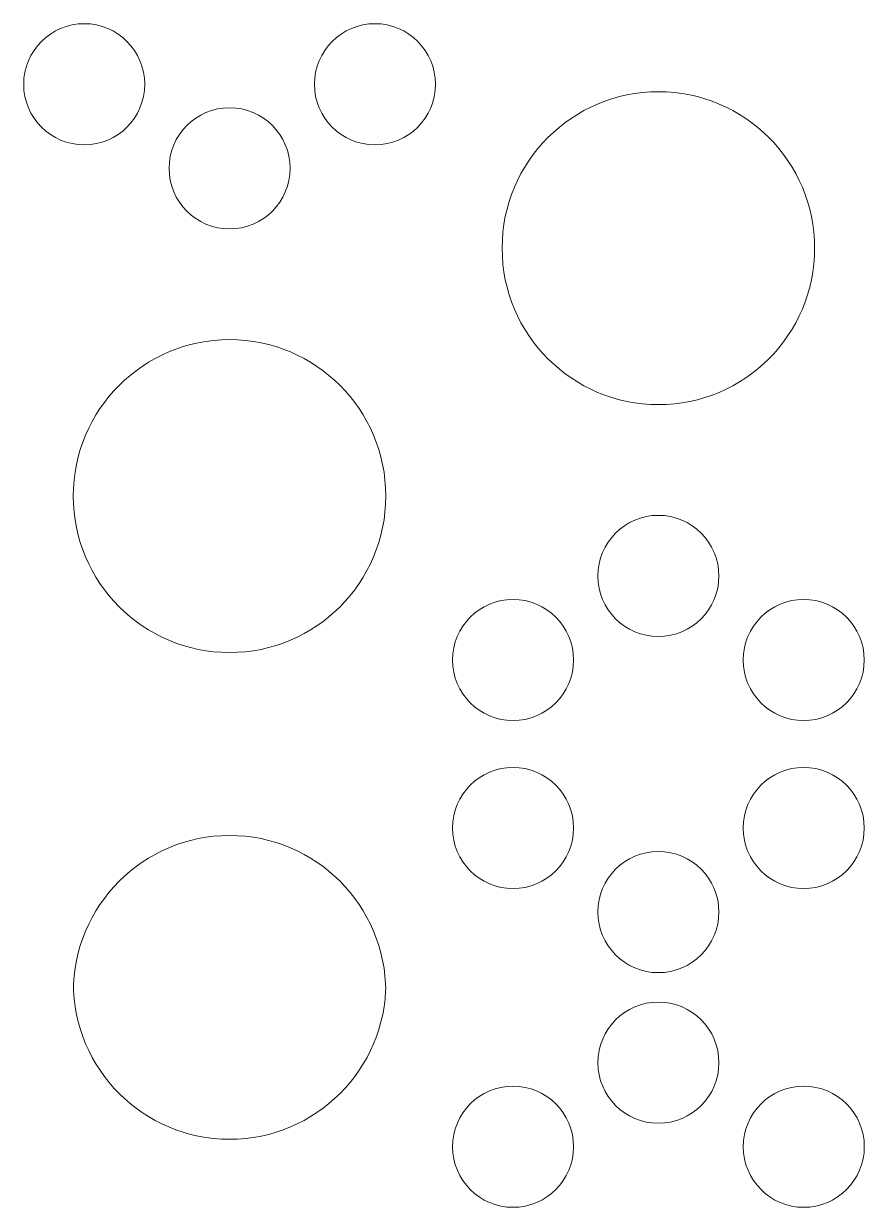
# Model space of a CAD drawing. Header units: millimetres. Extents: x -1200 to 1200, y -590 to 590.
# Drawn here: x -900.3 to -647.9, y -65.7 to 289.7 of the extents above; entities that cross this region are included whole.
import ezdxf

# ---------------------------------------------------------------- set-up
doc = ezdxf.new("R2010")
doc.units = ezdxf.units.MM
doc.header["$MEASUREMENT"] = 0
doc.layers.add('Layer 1', color=7, linetype='Continuous')

msp = doc.modelspace()

# ---------------------------------------------------------------- linework, layer by layer
at = {"layer": 'Layer 1', "color": 250, "lineweight": 20}
for points, knots in [([(-900.2654, 271.4798), (-900.2654, 281.5312), (-892.1285, 289.6771), (-882.0937, 289.6771), (-872.0616, 289.6771), (-863.9248, 281.5312), (-863.9248, 271.4798), (-863.9248, 261.4335), (-872.0616, 253.2876), (-882.0937, 253.2876), (-892.1285, 253.2876), (-900.2654, 261.4335), (-900.2654, 271.4798)], [0, 0, 0, 0, 0.25, 0.25, 0.25, 0.5, 0.5, 0.5, 0.75, 0.75, 0.75, 1, 1, 1, 1]), ([(-812.9894, 271.4798), (-812.9894, 281.5312), (-804.8501, 289.6771), (-794.8179, 289.6771), (-784.7856, 289.6771), (-776.6465, 281.5312), (-776.6465, 271.4798), (-776.6465, 261.4335), (-784.7856, 253.2876), (-794.8179, 253.2876), (-804.8501, 253.2876), (-812.9894, 261.4335), (-812.9894, 271.4798)], [0, 0, 0, 0, 0.25, 0.25, 0.25, 0.5, 0.5, 0.5, 0.75, 0.75, 0.75, 1, 1, 1, 1]), ([(-756.6131, 222.2714), (-756.6131, 222.2714), (-756.5529, 224.6937), (-756.5529, 224.6937), (-756.5529, 224.6937), (-756.372, 227.0822), (-756.372, 227.0822), (-756.372, 227.0822), (-756.073, 229.4344), (-756.073, 229.4344), (-756.073, 229.4344), (-755.6631, 231.7457), (-755.6631, 231.7457), (-755.6631, 231.7457), (-755.1373, 234.0158), (-755.1373, 234.0158), (-755.1373, 234.0158), (-754.5053, 236.2423), (-754.5053, 236.2423), (-754.5053, 236.2423), (-753.7675, 238.4232), (-753.7675, 238.4232), (-753.7675, 238.4232), (-752.9306, 240.5532), (-752.9306, 240.5532), (-752.9306, 240.5532), (-751.9901, 242.6325), (-751.9901, 242.6325), (-751.9901, 242.6325), (-750.9555, 244.6562), (-750.9555, 244.6562), (-750.9555, 244.6562), (-749.8268, 246.6246), (-749.8268, 246.6246), (-749.8268, 246.6246), (-748.6042, 248.5299), (-748.6042, 248.5299), (-748.6042, 248.5299), (-747.297, 250.3728), (-747.297, 250.3728), (-747.297, 250.3728), (-745.9008, 252.1477), (-745.9008, 252.1477), (-745.9008, 252.1477), (-744.4273, 253.8552), (-744.4273, 253.8552), (-744.4273, 253.8552), (-742.8743, 255.4875), (-742.8743, 255.4875), (-742.8743, 255.4875), (-741.2441, 257.0453), (-741.2441, 257.0453), (-741.2441, 257.0453), (-739.539, 258.5234), (-739.539, 258.5234), (-739.539, 258.5234), (-737.7665, 259.9167), (-737.7665, 259.9167), (-737.7665, 259.9167), (-735.9239, 261.2281), (-735.9239, 261.2281), (-735.9239, 261.2281), (-734.0212, 262.4501), (-734.0212, 262.4501), (-734.0212, 262.4501), (-732.0582, 263.5804), (-732.0582, 263.5804), (-732.0582, 263.5804), (-730.0371, 264.6164), (-730.0371, 264.6164), (-730.0371, 264.6164), (-727.9585, 265.5583), (-727.9585, 265.5583), (-727.9585, 265.5583), (-725.8337, 266.3987), (-725.8337, 266.3987), (-725.8337, 266.3987), (-723.6561, 267.1377), (-723.6561, 267.1377), (-723.6561, 267.1377), (-721.4303, 267.7681), (-721.4303, 267.7681), (-721.4303, 267.7681), (-719.1632, 268.2945), (-719.1632, 268.2945), (-719.1632, 268.2945), (-716.8553, 268.7075), (-716.8553, 268.7075), (-716.8553, 268.7075), (-714.5089, 269.007), (-714.5089, 269.007), (-714.5089, 269.007), (-712.1238, 269.1856), (-712.1238, 269.1856), (-712.1238, 269.1856), (-709.7051, 269.246), (-709.7051, 269.246), (-709.7051, 269.246), (-707.2861, 269.1856), (-707.2861, 269.1856), (-707.2861, 269.1856), (-704.901, 269.007), (-704.901, 269.007), (-704.901, 269.007), (-702.5546, 268.7075), (-702.5546, 268.7075), (-702.5546, 268.7075), (-700.2467, 268.2945), (-700.2467, 268.2945), (-700.2467, 268.2945), (-697.9774, 267.7681), (-697.9774, 267.7681), (-697.9774, 267.7681), (-695.7562, 267.1377), (-695.7562, 267.1377), (-695.7562, 267.1377), (-693.5787, 266.3987), (-693.5787, 266.3987), (-693.5787, 266.3987), (-691.449, 265.5583), (-691.449, 265.5583), (-691.449, 265.5583), (-689.3752, 264.6164), (-689.3752, 264.6164), (-689.3752, 264.6164), (-687.3542, 263.5804), (-687.3542, 263.5804), (-687.3542, 263.5804), (-685.3863, 262.4501), (-685.3863, 262.4501), (-685.3863, 262.4501), (-683.4836, 261.2281), (-683.4836, 261.2281), (-683.4836, 261.2281), (-681.6461, 259.9167), (-681.6461, 259.9167), (-681.6461, 259.9167), (-679.8709, 258.5234), (-679.8709, 258.5234), (-679.8709, 258.5234), (-678.1684, 257.0453), (-678.1684, 257.0453), (-678.1684, 257.0453), (-676.5381, 255.4875), (-676.5381, 255.4875), (-676.5381, 255.4875), (-674.9827, 253.8527), (-674.9827, 253.8527), (-674.9827, 253.8527), (-673.5068, 252.1477), (-673.5068, 252.1477), (-673.5068, 252.1477), (-672.1104, 250.3728), (-672.1104, 250.3728), (-672.1104, 250.3728), (-670.8034, 248.5299), (-670.8034, 248.5299), (-670.8034, 248.5299), (-669.5807, 246.6246), (-669.5807, 246.6246), (-669.5807, 246.6246), (-668.4544, 244.6562), (-668.4544, 244.6562), (-668.4544, 244.6562), (-667.4174, 242.6325), (-667.4174, 242.6325), (-667.4174, 242.6325), (-666.4794, 240.5532), (-666.4794, 240.5532), (-666.4794, 240.5532), (-665.6401, 238.4232), (-665.6401, 238.4232), (-665.6401, 238.4232), (-664.9046, 236.2423), (-664.9046, 236.2423), (-664.9046, 236.2423), (-664.2704, 234.018), (-664.2704, 234.018), (-664.2704, 234.018), (-663.7494, 231.7457), (-663.7494, 231.7457), (-663.7494, 231.7457), (-663.3373, 229.4344), (-663.3373, 229.4344), (-663.3373, 229.4344), (-663.0381, 227.0822), (-663.0381, 227.0822), (-663.0381, 227.0822), (-662.8547, 224.6937), (-662.8547, 224.6937), (-662.8547, 224.6937), (-662.7943, 222.2714), (-662.7943, 222.2714), (-662.7943, 222.2714), (-662.8547, 219.8491), (-662.8547, 219.8491), (-662.8547, 219.8491), (-663.0381, 217.4607), (-663.0381, 217.4607), (-663.0381, 217.4607), (-663.3373, 215.111), (-663.3373, 215.111), (-663.3373, 215.111), (-663.7494, 212.7974), (-663.7494, 212.7974), (-663.7494, 212.7974), (-664.2704, 210.5272), (-664.2704, 210.5272), (-664.2704, 210.5272), (-664.9046, 208.303), (-664.9046, 208.303), (-664.9046, 208.303), (-665.6401, 206.1222), (-665.6401, 206.1222), (-665.6401, 206.1222), (-666.4794, 203.9897), (-666.4794, 203.9897), (-666.4794, 203.9897), (-667.4174, 201.9127), (-667.4174, 201.9127), (-667.4174, 201.9127), (-668.4544, 199.889), (-668.4544, 199.889), (-668.4544, 199.889), (-669.5807, 197.9207), (-669.5807, 197.9207), (-669.5807, 197.9207), (-670.8034, 196.0152), (-670.8034, 196.0152), (-670.8034, 196.0152), (-672.1104, 194.1727), (-672.1104, 194.1727), (-672.1104, 194.1727), (-673.5068, 192.3953), (-673.5068, 192.3953), (-673.5068, 192.3953), (-674.9803, 190.6902), (-674.9803, 190.6902), (-674.9803, 190.6902), (-676.5381, 189.0576), (-676.5381, 189.0576), (-676.5381, 189.0576), (-678.1684, 187.4975), (-678.1684, 187.4975), (-678.1684, 187.4975), (-679.8709, 186.0219), (-679.8709, 186.0219), (-679.8709, 186.0219), (-681.6461, 184.6261), (-681.6461, 184.6261), (-681.6461, 184.6261), (-683.4836, 183.3147), (-683.4836, 183.3147), (-683.4836, 183.3147), (-685.3863, 182.0927), (-685.3863, 182.0927), (-685.3863, 182.0927), (-687.3542, 180.9625), (-687.3542, 180.9625), (-687.3542, 180.9625), (-689.3752, 179.9263), (-689.3752, 179.9263), (-689.3752, 179.9263), (-691.449, 178.9845), (-691.449, 178.9845), (-691.449, 178.9845), (-693.5787, 178.1442), (-693.5787, 178.1442), (-693.5787, 178.1442), (-695.7562, 177.4075), (-695.7562, 177.4075), (-695.7562, 177.4075), (-697.9774, 176.7748), (-697.9774, 176.7748), (-697.9774, 176.7748), (-700.2467, 176.2508), (-700.2467, 176.2508), (-700.2467, 176.2508), (-702.5546, 175.8401), (-702.5546, 175.8401), (-702.5546, 175.8401), (-704.901, 175.5408), (-704.901, 175.5408), (-704.901, 175.5408), (-707.2861, 175.3573), (-707.2861, 175.3573), (-707.2861, 175.3573), (-709.7051, 175.2969), (-709.7051, 175.2969), (-709.7051, 175.2969), (-712.1238, 175.3573), (-712.1238, 175.3573), (-712.1238, 175.3573), (-714.5089, 175.5408), (-714.5089, 175.5408), (-714.5089, 175.5408), (-716.8553, 175.8401), (-716.8553, 175.8401), (-716.8553, 175.8401), (-719.1657, 176.2508), (-719.1657, 176.2508), (-719.1657, 176.2508), (-721.4303, 176.7748), (-721.4303, 176.7748), (-721.4303, 176.7748), (-723.6561, 177.4075), (-723.6561, 177.4075), (-723.6561, 177.4075), (-725.8316, 178.1442), (-725.8316, 178.1442), (-725.8316, 178.1442), (-727.9585, 178.9845), (-727.9585, 178.9845), (-727.9585, 178.9845), (-730.0371, 179.9263), (-730.0371, 179.9263), (-730.0371, 179.9263), (-732.0582, 180.9625), (-732.0582, 180.9625), (-732.0582, 180.9625), (-734.0212, 182.0927), (-734.0212, 182.0927), (-734.0212, 182.0927), (-735.9239, 183.3147), (-735.9239, 183.3147), (-735.9239, 183.3147), (-737.7665, 184.6261), (-737.7665, 184.6261), (-737.7665, 184.6261), (-739.539, 186.0219), (-739.539, 186.0219), (-739.539, 186.0219), (-741.2415, 187.4975), (-741.2415, 187.4975), (-741.2415, 187.4975), (-742.8743, 189.0576), (-742.8743, 189.0576), (-742.8743, 189.0576), (-744.4273, 190.6902), (-744.4273, 190.6902), (-744.4273, 190.6902), (-745.9008, 192.3953), (-745.9008, 192.3953), (-745.9008, 192.3953), (-747.297, 194.1727), (-747.297, 194.1727), (-747.297, 194.1727), (-748.6042, 196.0152), (-748.6042, 196.0152), (-748.6042, 196.0152), (-749.8268, 197.9207), (-749.8268, 197.9207), (-749.8268, 197.9207), (-750.9555, 199.889), (-750.9555, 199.889), (-750.9555, 199.889), (-751.9901, 201.9127), (-751.9901, 201.9127), (-751.9901, 201.9127), (-752.9306, 203.9897), (-752.9306, 203.9897), (-752.9306, 203.9897), (-753.7675, 206.1222), (-753.7675, 206.1222), (-753.7675, 206.1222), (-754.5053, 208.303), (-754.5053, 208.303), (-754.5053, 208.303), (-755.1373, 210.5272), (-755.1373, 210.5272), (-755.1373, 210.5272), (-755.6631, 212.7998), (-755.6631, 212.7998), (-755.6631, 212.7998), (-756.073, 215.111), (-756.073, 215.111), (-756.073, 215.111), (-756.372, 217.4607), (-756.372, 217.4607), (-756.372, 217.4607), (-756.5529, 219.8491), (-756.5529, 219.8491), (-756.5529, 219.8491), (-756.6131, 222.2714), (-756.6131, 222.2714)], [0, 0, 0, 0, 0.0078125, 0.0078125, 0.0078125, 0.015625, 0.015625, 0.015625, 0.0234375, 0.0234375, 0.0234375, 0.03125, 0.03125, 0.03125, 0.0390625, 0.0390625, 0.0390625, 0.046875, 0.046875, 0.046875, 0.0546875, 0.0546875, 0.0546875, 0.0625, 0.0625, 0.0625, 0.0703125, 0.0703125, 0.0703125, 0.078125, 0.078125, 0.078125, 0.0859375, 0.0859375, 0.0859375, 0.09375, 0.09375, 0.09375, 0.1015625, 0.1015625, 0.1015625, 0.109375, 0.109375, 0.109375, 0.1171875, 0.1171875, 0.1171875, 0.125, 0.125, 0.125, 0.1328125, 0.1328125, 0.1328125, 0.140625, 0.140625, 0.140625, 0.1484375, 0.1484375, 0.1484375, 0.15625, 0.15625, 0.15625, 0.1640625, 0.1640625, 0.1640625, 0.171875, 0.171875, 0.171875, 0.1796875, 0.1796875, 0.1796875, 0.1875, 0.1875, 0.1875, 0.1953125, 0.1953125, 0.1953125, 0.203125, 0.203125, 0.203125, 0.2109375, 0.2109375, 0.2109375, 0.21875, 0.21875, 0.21875, 0.2265625, 0.2265625, 0.2265625, 0.234375, 0.234375, 0.234375, 0.2421875, 0.2421875, 0.2421875, 0.25, 0.25, 0.25, 0.2578125, 0.2578125, 0.2578125, 0.265625, 0.265625, 0.265625, 0.2734375, 0.2734375, 0.2734375, 0.28125, 0.28125, 0.28125, 0.2890625, 0.2890625, 0.2890625, 0.296875, 0.296875, 0.296875, 0.3046875, 0.3046875, 0.3046875, 0.3125, 0.3125, 0.3125, 0.3203125, 0.3203125, 0.3203125, 0.328125, 0.328125, 0.328125, 0.3359375, 0.3359375, 0.3359375, 0.34375, 0.34375, 0.34375, 0.3515625, 0.3515625, 0.3515625, 0.359375, 0.359375, 0.359375, 0.3671875, 0.3671875, 0.3671875, 0.375, 0.375, 0.375, 0.3828125, 0.3828125, 0.3828125, 0.390625, 0.390625, 0.390625, 0.3984375, 0.3984375, 0.3984375, 0.40625, 0.40625, 0.40625, 0.4140625, 0.4140625, 0.4140625, 0.421875, 0.421875, 0.421875, 0.4296875, 0.4296875, 0.4296875, 0.4375, 0.4375, 0.4375, 0.4453125, 0.4453125, 0.4453125, 0.453125, 0.453125, 0.453125, 0.4609375, 0.4609375, 0.4609375, 0.46875, 0.46875, 0.46875, 0.4765625, 0.4765625, 0.4765625, 0.484375, 0.484375, 0.484375, 0.4921875, 0.4921875, 0.4921875, 0.5, 0.5, 0.5, 0.5078125, 0.5078125, 0.5078125, 0.515625, 0.515625, 0.515625, 0.5234375, 0.5234375, 0.5234375, 0.53125, 0.53125, 0.53125, 0.5390625, 0.5390625, 0.5390625, 0.546875, 0.546875, 0.546875, 0.5546875, 0.5546875, 0.5546875, 0.5625, 0.5625, 0.5625, 0.5703125, 0.5703125, 0.5703125, 0.578125, 0.578125, 0.578125, 0.5859375, 0.5859375, 0.5859375, 0.59375, 0.59375, 0.59375, 0.6015625, 0.6015625, 0.6015625, 0.609375, 0.609375, 0.609375, 0.6171875, 0.6171875, 0.6171875, 0.625, 0.625, 0.625, 0.6328125, 0.6328125, 0.6328125, 0.640625, 0.640625, 0.640625, 0.6484375, 0.6484375, 0.6484375, 0.65625, 0.65625, 0.65625, 0.6640625, 0.6640625, 0.6640625, 0.671875, 0.671875, 0.671875, 0.6796875, 0.6796875, 0.6796875, 0.6875, 0.6875, 0.6875, 0.6953125, 0.6953125, 0.6953125, 0.703125, 0.703125, 0.703125, 0.7109375, 0.7109375, 0.7109375, 0.71875, 0.71875, 0.71875, 0.7265625, 0.7265625, 0.7265625, 0.734375, 0.734375, 0.734375, 0.7421875, 0.7421875, 0.7421875, 0.75, 0.75, 0.75, 0.7578125, 0.7578125, 0.7578125, 0.765625, 0.765625, 0.765625, 0.7734375, 0.7734375, 0.7734375, 0.78125, 0.78125, 0.78125, 0.7890625, 0.7890625, 0.7890625, 0.796875, 0.796875, 0.796875, 0.8046875, 0.8046875, 0.8046875, 0.8125, 0.8125, 0.8125, 0.8203125, 0.8203125, 0.8203125, 0.828125, 0.828125, 0.828125, 0.8359375, 0.8359375, 0.8359375, 0.84375, 0.84375, 0.84375, 0.8515625, 0.8515625, 0.8515625, 0.859375, 0.859375, 0.859375, 0.8671875, 0.8671875, 0.8671875, 0.875, 0.875, 0.875, 0.8828125, 0.8828125, 0.8828125, 0.890625, 0.890625, 0.890625, 0.8984375, 0.8984375, 0.8984375, 0.90625, 0.90625, 0.90625, 0.9140625, 0.9140625, 0.9140625, 0.921875, 0.921875, 0.921875, 0.9296875, 0.9296875, 0.9296875, 0.9375, 0.9375, 0.9375, 0.9453125, 0.9453125, 0.9453125, 0.953125, 0.953125, 0.953125, 0.9609375, 0.9609375, 0.9609375, 0.96875, 0.96875, 0.96875, 0.9765625, 0.9765625, 0.9765625, 0.984375, 0.984375, 0.984375, 0.9921875, 0.9921875, 0.9921875, 1, 1, 1, 1]), ([(-856.6274, 246.2526), (-856.6274, 256.3014), (-848.4905, 264.4498), (-838.4558, 264.4498), (-828.4235, 264.4498), (-820.2844, 256.3014), (-820.2844, 246.2526), (-820.2844, 236.2037), (-828.4235, 228.0553), (-838.4558, 228.0553), (-848.4905, 228.0553), (-856.6274, 236.2037), (-856.6274, 246.2526)], [0, 0, 0, 0, 0.25, 0.25, 0.25, 0.5, 0.5, 0.5, 0.75, 0.75, 0.75, 1, 1, 1, 1]), ([(-885.3688, 147.8331), (-885.3688, 147.8331), (-885.3061, 150.2554), (-885.3061, 150.2554), (-885.3061, 150.2554), (-885.1253, 152.6438), (-885.1253, 152.6438), (-885.1253, 152.6438), (-884.8264, 154.9937), (-884.8264, 154.9937), (-884.8264, 154.9937), (-884.414, 157.3048), (-884.414, 157.3048), (-884.414, 157.3048), (-883.888, 159.5775), (-883.888, 159.5775), (-883.888, 159.5775), (-883.2561, 161.8017), (-883.2561, 161.8017), (-883.2561, 161.8017), (-882.523, 163.9825), (-882.523, 163.9825), (-882.523, 163.9825), (-881.6814, 166.1123), (-881.6814, 166.1123), (-881.6814, 166.1123), (-880.7433, 168.1919), (-880.7433, 168.1919), (-880.7433, 168.1919), (-879.7063, 170.2156), (-879.7063, 170.2156), (-879.7063, 170.2156), (-878.5779, 172.1839), (-878.5779, 172.1839), (-878.5779, 172.1839), (-877.3576, 174.0893), (-877.3576, 174.0893), (-877.3576, 174.0893), (-876.0478, 175.932), (-876.0478, 175.932), (-876.0478, 175.932), (-874.654, 177.7094), (-874.654, 177.7094), (-874.654, 177.7094), (-873.178, 179.4143), (-873.178, 179.4143), (-873.178, 179.4143), (-871.6252, 181.047), (-871.6252, 181.047), (-871.6252, 181.047), (-869.9923, 182.6048), (-869.9923, 182.6048), (-869.9923, 182.6048), (-868.2898, 184.0826), (-868.2898, 184.0826), (-868.2898, 184.0826), (-866.5149, 185.4761), (-866.5149, 185.4761), (-866.5149, 185.4761), (-864.6749, 186.7899), (-864.6749, 186.7899), (-864.6749, 186.7899), (-862.772, 188.0118), (-862.772, 188.0118), (-862.772, 188.0118), (-860.8091, 189.1422), (-860.8091, 189.1422), (-860.8091, 189.1422), (-858.7882, 190.1781), (-858.7882, 190.1781), (-858.7882, 190.1781), (-856.7116, 191.1199), (-856.7116, 191.1199), (-856.7116, 191.1199), (-854.5824, 191.9604), (-854.5824, 191.9604), (-854.5824, 191.9604), (-852.407, 192.6971), (-852.407, 192.6971), (-852.407, 192.6971), (-850.1811, 193.3298), (-850.1811, 193.3298), (-850.1811, 193.3298), (-847.9166, 193.8539), (-847.9166, 193.8539), (-847.9166, 193.8539), (-845.6086, 194.2644), (-845.6086, 194.2644), (-845.6086, 194.2644), (-843.2598, 194.564), (-843.2598, 194.564), (-843.2598, 194.564), (-840.8747, 194.7474), (-840.8747, 194.7474), (-840.8747, 194.7474), (-838.4558, 194.8078), (-838.4558, 194.8078), (-838.4558, 194.8078), (-836.0369, 194.7474), (-836.0369, 194.7474), (-836.0369, 194.7474), (-833.6519, 194.564), (-833.6519, 194.564), (-833.6519, 194.564), (-831.303, 194.2644), (-831.303, 194.2644), (-831.303, 194.2644), (-828.9975, 193.8539), (-828.9975, 193.8539), (-828.9975, 193.8539), (-826.7282, 193.3298), (-826.7282, 193.3298), (-826.7282, 193.3298), (-824.5047, 192.6971), (-824.5047, 192.6971), (-824.5047, 192.6971), (-822.3294, 191.9604), (-822.3294, 191.9604), (-822.3294, 191.9604), (-820.2, 191.1199), (-820.2, 191.1199), (-820.2, 191.1199), (-818.126, 190.1781), (-818.126, 190.1781), (-818.126, 190.1781), (-816.1025, 189.1422), (-816.1025, 189.1422), (-816.1025, 189.1422), (-814.1371, 188.0118), (-814.1371, 188.0118), (-814.1371, 188.0118), (-812.2345, 186.7899), (-812.2345, 186.7899), (-812.2345, 186.7899), (-810.3946, 185.4761), (-810.3946, 185.4761), (-810.3946, 185.4761), (-808.6219, 184.0826), (-808.6219, 184.0826), (-808.6219, 184.0826), (-806.9192, 182.6048), (-806.9192, 182.6048), (-806.9192, 182.6048), (-805.2889, 181.047), (-805.2889, 181.047), (-805.2889, 181.047), (-803.7312, 179.4143), (-803.7312, 179.4143), (-803.7312, 179.4143), (-802.2577, 177.7094), (-802.2577, 177.7094), (-802.2577, 177.7094), (-800.8638, 175.932), (-800.8638, 175.932), (-800.8638, 175.932), (-799.5542, 174.0893), (-799.5542, 174.0893), (-799.5542, 174.0893), (-798.3339, 172.1839), (-798.3339, 172.1839), (-798.3339, 172.1839), (-797.2053, 170.2156), (-797.2053, 170.2156), (-797.2053, 170.2156), (-796.1707, 168.1919), (-796.1707, 168.1919), (-796.1707, 168.1919), (-795.2302, 166.1123), (-795.2302, 166.1123), (-795.2302, 166.1123), (-794.391, 163.9825), (-794.391, 163.9825), (-794.391, 163.9825), (-793.6554, 161.8017), (-793.6554, 161.8017), (-793.6554, 161.8017), (-793.0236, 159.5775), (-793.0236, 159.5775), (-793.0236, 159.5775), (-792.5004, 157.3048), (-792.5004, 157.3048), (-792.5004, 157.3048), (-792.0855, 154.9937), (-792.0855, 154.9937), (-792.0855, 154.9937), (-791.7888, 152.6438), (-791.7888, 152.6438), (-791.7888, 152.6438), (-791.608, 150.2554), (-791.608, 150.2554), (-791.608, 150.2554), (-791.5452, 147.8331), (-791.5452, 147.8331), (-791.5452, 147.8331), (-791.608, 145.4109), (-791.608, 145.4109), (-791.608, 145.4109), (-791.7888, 143.0225), (-791.7888, 143.0225), (-791.7888, 143.0225), (-792.0855, 140.6702), (-792.0855, 140.6702), (-792.0855, 140.6702), (-792.5004, 138.3591), (-792.5004, 138.3591), (-792.5004, 138.3591), (-793.0236, 136.0889), (-793.0236, 136.0889), (-793.0236, 136.0889), (-793.6554, 133.8623), (-793.6554, 133.8623), (-793.6554, 133.8623), (-794.391, 131.6816), (-794.391, 131.6816), (-794.391, 131.6816), (-795.2302, 129.5513), (-795.2302, 129.5513), (-795.2302, 129.5513), (-796.1707, 127.4721), (-796.1707, 127.4721), (-796.1707, 127.4721), (-797.2053, 125.4483), (-797.2053, 125.4483), (-797.2053, 125.4483), (-798.3339, 123.4801), (-798.3339, 123.4801), (-798.3339, 123.4801), (-799.5542, 121.5722), (-799.5542, 121.5722), (-799.5542, 121.5722), (-800.8638, 119.7319), (-800.8638, 119.7319), (-800.8638, 119.7319), (-802.2577, 117.9544), (-802.2577, 117.9544), (-802.2577, 117.9544), (-803.7312, 116.2496), (-803.7312, 116.2496), (-803.7312, 116.2496), (-805.2889, 114.6169), (-805.2889, 114.6169), (-805.2889, 114.6169), (-806.9192, 113.0592), (-806.9192, 113.0592), (-806.9192, 113.0592), (-808.6219, 111.5814), (-808.6219, 111.5814), (-808.6219, 111.5814), (-810.3946, 110.1878), (-810.3946, 110.1878), (-810.3946, 110.1878), (-812.2345, 108.8764), (-812.2345, 108.8764), (-812.2345, 108.8764), (-814.1371, 107.6544), (-814.1371, 107.6544), (-814.1371, 107.6544), (-816.1025, 106.5242), (-816.1025, 106.5242), (-816.1025, 106.5242), (-818.1236, 105.4882), (-818.1236, 105.4882), (-818.1236, 105.4882), (-820.2, 104.5463), (-820.2, 104.5463), (-820.2, 104.5463), (-822.3294, 103.7035), (-822.3294, 103.7035), (-822.3294, 103.7035), (-824.5047, 102.9693), (-824.5047, 102.9693), (-824.5047, 102.9693), (-826.7282, 102.3365), (-826.7282, 102.3365), (-826.7282, 102.3365), (-828.9975, 101.8102), (-828.9975, 101.8102), (-828.9975, 101.8102), (-831.303, 101.3972), (-831.303, 101.3972), (-831.303, 101.3972), (-833.6519, 101.0976), (-833.6519, 101.0976), (-833.6519, 101.0976), (-836.0369, 100.9189), (-836.0369, 100.9189), (-836.0369, 100.9189), (-838.4558, 100.8585), (-838.4558, 100.8585), (-838.4558, 100.8585), (-840.8771, 100.9189), (-840.8771, 100.9189), (-840.8771, 100.9189), (-843.2598, 101.0976), (-843.2598, 101.0976), (-843.2598, 101.0976), (-845.6086, 101.3972), (-845.6086, 101.3972), (-845.6086, 101.3972), (-847.9166, 101.8102), (-847.9166, 101.8102), (-847.9166, 101.8102), (-850.1811, 102.3365), (-850.1811, 102.3365), (-850.1811, 102.3365), (-852.407, 102.9693), (-852.407, 102.9693), (-852.407, 102.9693), (-854.5824, 103.7058), (-854.5824, 103.7058), (-854.5824, 103.7058), (-856.7116, 104.5463), (-856.7116, 104.5463), (-856.7116, 104.5463), (-858.7882, 105.4882), (-858.7882, 105.4882), (-858.7882, 105.4882), (-860.8091, 106.5242), (-860.8091, 106.5242), (-860.8091, 106.5242), (-862.772, 107.6544), (-862.772, 107.6544), (-862.772, 107.6544), (-864.6749, 108.8764), (-864.6749, 108.8764), (-864.6749, 108.8764), (-866.5172, 110.1878), (-866.5172, 110.1878), (-866.5172, 110.1878), (-868.2898, 111.5814), (-868.2898, 111.5814), (-868.2898, 111.5814), (-869.9923, 113.0592), (-869.9923, 113.0592), (-869.9923, 113.0592), (-871.6252, 114.6169), (-871.6252, 114.6169), (-871.6252, 114.6169), (-873.1804, 116.2496), (-873.1804, 116.2496), (-873.1804, 116.2496), (-874.654, 117.9544), (-874.654, 117.9544), (-874.654, 117.9544), (-876.0478, 119.7319), (-876.0478, 119.7319), (-876.0478, 119.7319), (-877.3576, 121.5722), (-877.3576, 121.5722), (-877.3576, 121.5722), (-878.5779, 123.4801), (-878.5779, 123.4801), (-878.5779, 123.4801), (-879.7063, 125.4483), (-879.7063, 125.4483), (-879.7063, 125.4483), (-880.7433, 127.4721), (-880.7433, 127.4721), (-880.7433, 127.4721), (-881.6814, 129.5513), (-881.6814, 129.5513), (-881.6814, 129.5513), (-882.523, 131.6816), (-882.523, 131.6816), (-882.523, 131.6816), (-883.2561, 133.8623), (-883.2561, 133.8623), (-883.2561, 133.8623), (-883.888, 136.0889), (-883.888, 136.0889), (-883.888, 136.0889), (-884.414, 138.3614), (-884.414, 138.3614), (-884.414, 138.3614), (-884.8264, 140.6702), (-884.8264, 140.6702), (-884.8264, 140.6702), (-885.1253, 143.0225), (-885.1253, 143.0225), (-885.1253, 143.0225), (-885.3061, 145.4109), (-885.3061, 145.4109), (-885.3061, 145.4109), (-885.3688, 147.8331), (-885.3688, 147.8331)], [0, 0, 0, 0, 0.0078125, 0.0078125, 0.0078125, 0.015625, 0.015625, 0.015625, 0.0234375, 0.0234375, 0.0234375, 0.03125, 0.03125, 0.03125, 0.0390625, 0.0390625, 0.0390625, 0.046875, 0.046875, 0.046875, 0.0546875, 0.0546875, 0.0546875, 0.0625, 0.0625, 0.0625, 0.0703125, 0.0703125, 0.0703125, 0.078125, 0.078125, 0.078125, 0.0859375, 0.0859375, 0.0859375, 0.09375, 0.09375, 0.09375, 0.1015625, 0.1015625, 0.1015625, 0.109375, 0.109375, 0.109375, 0.1171875, 0.1171875, 0.1171875, 0.125, 0.125, 0.125, 0.1328125, 0.1328125, 0.1328125, 0.140625, 0.140625, 0.140625, 0.1484375, 0.1484375, 0.1484375, 0.15625, 0.15625, 0.15625, 0.1640625, 0.1640625, 0.1640625, 0.171875, 0.171875, 0.171875, 0.1796875, 0.1796875, 0.1796875, 0.1875, 0.1875, 0.1875, 0.1953125, 0.1953125, 0.1953125, 0.203125, 0.203125, 0.203125, 0.2109375, 0.2109375, 0.2109375, 0.21875, 0.21875, 0.21875, 0.2265625, 0.2265625, 0.2265625, 0.234375, 0.234375, 0.234375, 0.2421875, 0.2421875, 0.2421875, 0.25, 0.25, 0.25, 0.2578125, 0.2578125, 0.2578125, 0.265625, 0.265625, 0.265625, 0.2734375, 0.2734375, 0.2734375, 0.28125, 0.28125, 0.28125, 0.2890625, 0.2890625, 0.2890625, 0.296875, 0.296875, 0.296875, 0.3046875, 0.3046875, 0.3046875, 0.3125, 0.3125, 0.3125, 0.3203125, 0.3203125, 0.3203125, 0.328125, 0.328125, 0.328125, 0.3359375, 0.3359375, 0.3359375, 0.34375, 0.34375, 0.34375, 0.3515625, 0.3515625, 0.3515625, 0.359375, 0.359375, 0.359375, 0.3671875, 0.3671875, 0.3671875, 0.375, 0.375, 0.375, 0.3828125, 0.3828125, 0.3828125, 0.390625, 0.390625, 0.390625, 0.3984375, 0.3984375, 0.3984375, 0.40625, 0.40625, 0.40625, 0.4140625, 0.4140625, 0.4140625, 0.421875, 0.421875, 0.421875, 0.4296875, 0.4296875, 0.4296875, 0.4375, 0.4375, 0.4375, 0.4453125, 0.4453125, 0.4453125, 0.453125, 0.453125, 0.453125, 0.4609375, 0.4609375, 0.4609375, 0.46875, 0.46875, 0.46875, 0.4765625, 0.4765625, 0.4765625, 0.484375, 0.484375, 0.484375, 0.4921875, 0.4921875, 0.4921875, 0.5, 0.5, 0.5, 0.5078125, 0.5078125, 0.5078125, 0.515625, 0.515625, 0.515625, 0.5234375, 0.5234375, 0.5234375, 0.53125, 0.53125, 0.53125, 0.5390625, 0.5390625, 0.5390625, 0.546875, 0.546875, 0.546875, 0.5546875, 0.5546875, 0.5546875, 0.5625, 0.5625, 0.5625, 0.5703125, 0.5703125, 0.5703125, 0.578125, 0.578125, 0.578125, 0.5859375, 0.5859375, 0.5859375, 0.59375, 0.59375, 0.59375, 0.6015625, 0.6015625, 0.6015625, 0.609375, 0.609375, 0.609375, 0.6171875, 0.6171875, 0.6171875, 0.625, 0.625, 0.625, 0.6328125, 0.6328125, 0.6328125, 0.640625, 0.640625, 0.640625, 0.6484375, 0.6484375, 0.6484375, 0.65625, 0.65625, 0.65625, 0.6640625, 0.6640625, 0.6640625, 0.671875, 0.671875, 0.671875, 0.6796875, 0.6796875, 0.6796875, 0.6875, 0.6875, 0.6875, 0.6953125, 0.6953125, 0.6953125, 0.703125, 0.703125, 0.703125, 0.7109375, 0.7109375, 0.7109375, 0.71875, 0.71875, 0.71875, 0.7265625, 0.7265625, 0.7265625, 0.734375, 0.734375, 0.734375, 0.7421875, 0.7421875, 0.7421875, 0.75, 0.75, 0.75, 0.7578125, 0.7578125, 0.7578125, 0.765625, 0.765625, 0.765625, 0.7734375, 0.7734375, 0.7734375, 0.78125, 0.78125, 0.78125, 0.7890625, 0.7890625, 0.7890625, 0.796875, 0.796875, 0.796875, 0.8046875, 0.8046875, 0.8046875, 0.8125, 0.8125, 0.8125, 0.8203125, 0.8203125, 0.8203125, 0.828125, 0.828125, 0.828125, 0.8359375, 0.8359375, 0.8359375, 0.84375, 0.84375, 0.84375, 0.8515625, 0.8515625, 0.8515625, 0.859375, 0.859375, 0.859375, 0.8671875, 0.8671875, 0.8671875, 0.875, 0.875, 0.875, 0.8828125, 0.8828125, 0.8828125, 0.890625, 0.890625, 0.890625, 0.8984375, 0.8984375, 0.8984375, 0.90625, 0.90625, 0.90625, 0.9140625, 0.9140625, 0.9140625, 0.921875, 0.921875, 0.921875, 0.9296875, 0.9296875, 0.9296875, 0.9375, 0.9375, 0.9375, 0.9453125, 0.9453125, 0.9453125, 0.953125, 0.953125, 0.953125, 0.9609375, 0.9609375, 0.9609375, 0.96875, 0.96875, 0.96875, 0.9765625, 0.9765625, 0.9765625, 0.984375, 0.984375, 0.984375, 0.9921875, 0.9921875, 0.9921875, 1, 1, 1, 1]), ([(-727.8789, 123.852), (-727.8789, 133.9008), (-719.7397, 142.0493), (-709.7051, 142.0493), (-699.6703, 142.0493), (-691.5335, 133.9008), (-691.5335, 123.852), (-691.5335, 113.8031), (-699.6703, 105.6548), (-709.7051, 105.6548), (-719.7397, 105.6548), (-727.8789, 113.8031), (-727.8789, 123.852)], [0, 0, 0, 0, 0.25, 0.25, 0.25, 0.5, 0.5, 0.5, 0.75, 0.75, 0.75, 1, 1, 1, 1]), ([(-771.5121, 98.6199), (-771.5121, 108.6713), (-763.3777, 116.817), (-753.3406, 116.817), (-743.3084, 116.817), (-735.1691, 108.6713), (-735.1691, 98.6199), (-735.1691, 88.5732), (-743.3084, 80.4275), (-753.3406, 80.4275), (-763.3777, 80.4275), (-771.5121, 88.5732), (-771.5121, 98.6199)], [0, 0, 0, 0, 0.25, 0.25, 0.25, 0.5, 0.5, 0.5, 0.75, 0.75, 0.75, 1, 1, 1, 1]), ([(-684.2384, 98.6199), (-684.2384, 108.6713), (-676.0992, 116.817), (-666.067, 116.817), (-656.0347, 116.817), (-647.8955, 108.6713), (-647.8955, 98.6199), (-647.8955, 88.5732), (-656.0347, 80.4275), (-666.067, 80.4275), (-676.0992, 80.4275), (-684.2384, 88.5732), (-684.2384, 98.6199)], [0, 0, 0, 0, 0.25, 0.25, 0.25, 0.5, 0.5, 0.5, 0.75, 0.75, 0.75, 1, 1, 1, 1]), ([(-771.5121, 48.1627), (-771.5121, 58.2093), (-763.3777, 66.3599), (-753.3406, 66.3599), (-743.3084, 66.3599), (-735.1691, 58.2093), (-735.1691, 48.1627), (-735.1691, 38.1162), (-743.3084, 29.9656), (-753.3406, 29.9656), (-763.3777, 29.9656), (-771.5121, 38.1162), (-771.5121, 48.1627)], [0, 0, 0, 0, 0.25, 0.25, 0.25, 0.5, 0.5, 0.5, 0.75, 0.75, 0.75, 1, 1, 1, 1]), ([(-684.2384, 48.1627), (-684.2384, 58.2093), (-676.0992, 66.3599), (-666.067, 66.3599), (-656.0347, 66.3599), (-647.8955, 58.2093), (-647.8955, 48.1627), (-647.8955, 38.1162), (-656.0347, 29.9656), (-666.067, 29.9656), (-676.0992, 29.9656), (-684.2384, 38.1162), (-684.2384, 48.1627)], [0, 0, 0, 0, 0.25, 0.25, 0.25, 0.5, 0.5, 0.5, 0.75, 0.75, 0.75, 1, 1, 1, 1]), ([(-866.5149, 36.5997), (-866.5149, 36.5997), (-864.6749, 37.9087), (-864.6749, 37.9087), (-864.6749, 37.9087), (-862.772, 39.1329), (-862.772, 39.1329), (-862.772, 39.1329), (-860.8091, 40.2632), (-860.8091, 40.2632), (-860.8091, 40.2632), (-858.7882, 41.2992), (-858.7882, 41.2992), (-858.7882, 41.2992), (-856.7116, 42.2411), (-856.7116, 42.2411), (-856.7116, 42.2411), (-854.5824, 43.079), (-854.5824, 43.079), (-854.5824, 43.079), (-852.407, 43.8182), (-852.407, 43.8182), (-852.407, 43.8182), (-850.1811, 44.4509), (-850.1811, 44.4509), (-850.1811, 44.4509), (-847.9166, 44.9726), (-847.9166, 44.9726), (-847.9166, 44.9726), (-845.6086, 45.3856), (-845.6086, 45.3856), (-845.6086, 45.3856), (-843.2598, 45.685), (-843.2598, 45.685), (-843.2598, 45.685), (-840.8747, 45.8684), (-840.8747, 45.8684), (-840.8747, 45.8684), (-838.4558, 45.9288), (-838.4558, 45.9288), (-838.4558, 45.9288), (-836.0369, 45.8684), (-836.0369, 45.8684), (-836.0369, 45.8684), (-833.6519, 45.685), (-833.6519, 45.685), (-833.6519, 45.685), (-831.303, 45.3856), (-831.303, 45.3856), (-831.303, 45.3856), (-828.9975, 44.9726), (-828.9975, 44.9726), (-828.9975, 44.9726), (-826.7282, 44.4509), (-826.7282, 44.4509), (-826.7282, 44.4509), (-824.5047, 43.8182), (-824.5047, 43.8182), (-824.5047, 43.8182), (-822.3294, 43.079), (-822.3294, 43.079), (-822.3294, 43.079), (-820.2, 42.2411), (-820.2, 42.2411), (-820.2, 42.2411), (-818.126, 41.2992), (-818.126, 41.2992), (-818.126, 41.2992), (-816.1025, 40.2632), (-816.1025, 40.2632), (-816.1025, 40.2632), (-814.1371, 39.1329), (-814.1371, 39.1329), (-814.1371, 39.1329), (-812.2345, 37.9087), (-812.2345, 37.9087), (-812.2345, 37.9087), (-810.3946, 36.5997), (-810.3946, 36.5997), (-810.3946, 36.5997), (-808.6219, 35.2013), (-808.6219, 35.2013), (-808.6219, 35.2013), (-806.9192, 33.7235), (-806.9192, 33.7235), (-806.9192, 33.7235), (-805.2889, 32.168), (-805.2889, 32.168), (-805.2889, 32.168), (-803.7312, 30.5355), (-803.7312, 30.5355), (-803.7312, 30.5355), (-802.2577, 28.828), (-802.2577, 28.828), (-802.2577, 28.828), (-800.8638, 27.053), (-800.8638, 27.053), (-800.8638, 27.053), (-799.5542, 25.2104), (-799.5542, 25.2104), (-799.5542, 25.2104), (-798.3339, 23.3049), (-798.3339, 23.3049), (-798.3339, 23.3049), (-797.2053, 21.3366), (-797.2053, 21.3366), (-797.2053, 21.3366), (-796.1707, 19.3153), (-796.1707, 19.3153), (-796.1707, 19.3153), (-795.2302, 17.2336), (-795.2302, 17.2336), (-795.2302, 17.2336), (-794.391, 15.1035), (-794.391, 15.1035), (-794.391, 15.1035), (-793.6554, 12.9251), (-793.6554, 12.9251), (-793.6554, 12.9251), (-793.0236, 10.6961), (-793.0236, 10.6961), (-793.0236, 10.6961), (-792.5004, 8.426), (-792.5004, 8.426), (-792.5004, 8.426), (-792.0855, 6.1123), (-792.0855, 6.1123), (-792.0855, 6.1123), (-791.7888, 3.7625), (-791.7888, 3.7625), (-791.7888, 3.7625), (-791.608, 1.3765), (-791.608, 1.3765), (-791.608, 1.3765), (-791.5717, -0.0266), (-791.5717, -0.0266), (-791.5717, -0.0266), (-791.5911, -0.739), (-791.5911, -0.739), (-791.5911, -0.739), (-791.7719, -3.1275), (-791.7719, -3.1275), (-791.7719, -3.1275), (-792.0686, -5.4773), (-792.0686, -5.4773), (-792.0686, -5.4773), (-792.4834, -7.7909), (-792.4834, -7.7909), (-792.4834, -7.7909), (-793.0067, -10.061), (-793.0067, -10.061), (-793.0067, -10.061), (-793.6385, -12.2877), (-793.6385, -12.2877), (-793.6385, -12.2877), (-794.3742, -14.466), (-794.3742, -14.466), (-794.3742, -14.466), (-795.2132, -16.5986), (-795.2132, -16.5986), (-795.2132, -16.5986), (-796.1538, -18.6777), (-796.1538, -18.6777), (-796.1538, -18.6777), (-797.1884, -20.7017), (-797.1884, -20.7017), (-797.1884, -20.7017), (-798.3171, -22.6698), (-798.3171, -22.6698), (-798.3171, -22.6698), (-799.5374, -24.5753), (-799.5374, -24.5753), (-799.5374, -24.5753), (-800.8467, -26.418), (-800.8467, -26.418), (-800.8467, -26.418), (-802.2408, -28.193), (-802.2408, -28.193), (-802.2408, -28.193), (-803.7142, -29.8981), (-803.7142, -29.8981), (-803.7142, -29.8981), (-805.2721, -31.5331), (-805.2721, -31.5331), (-805.2721, -31.5331), (-806.9023, -33.0907), (-806.9023, -33.0907), (-806.9023, -33.0907), (-808.605, -34.5663), (-808.605, -34.5663), (-808.605, -34.5663), (-810.3775, -35.9621), (-810.3775, -35.9621), (-810.3775, -35.9621), (-812.2176, -37.2736), (-812.2176, -37.2736), (-812.2176, -37.2736), (-814.1202, -38.4956), (-814.1202, -38.4956), (-814.1202, -38.4956), (-816.0857, -39.6282), (-816.0857, -39.6282), (-816.0857, -39.6282), (-818.1066, -40.6666), (-818.1066, -40.6666), (-818.1066, -40.6666), (-820.183, -41.6037), (-820.183, -41.6037), (-820.183, -41.6037), (-822.3126, -42.4466), (-822.3126, -42.4466), (-822.3126, -42.4466), (-824.4878, -43.1832), (-824.4878, -43.1832), (-824.4878, -43.1832), (-826.7113, -43.8134), (-826.7113, -43.8134), (-826.7113, -43.8134), (-828.9805, -44.3399), (-828.9805, -44.3399), (-828.9805, -44.3399), (-831.2861, -44.7528), (-831.2861, -44.7528), (-831.2861, -44.7528), (-833.6351, -45.0523), (-833.6351, -45.0523), (-833.6351, -45.0523), (-836.0201, -45.2311), (-836.0201, -45.2311), (-836.0201, -45.2311), (-838.4389, -45.2914), (-838.4389, -45.2914), (-838.4389, -45.2914), (-840.8603, -45.2311), (-840.8603, -45.2311), (-840.8603, -45.2311), (-843.2428, -45.0523), (-843.2428, -45.0523), (-843.2428, -45.0523), (-845.5918, -44.7528), (-845.5918, -44.7528), (-845.5918, -44.7528), (-847.8997, -44.3399), (-847.8997, -44.3399), (-847.8997, -44.3399), (-850.1643, -43.8134), (-850.1643, -43.8134), (-850.1643, -43.8134), (-852.3901, -43.1832), (-852.3901, -43.1832), (-852.3901, -43.1832), (-854.5653, -42.4466), (-854.5653, -42.4466), (-854.5653, -42.4466), (-856.6948, -41.6037), (-856.6948, -41.6037), (-856.6948, -41.6037), (-858.771, -40.6666), (-858.771, -40.6666), (-858.771, -40.6666), (-860.7921, -39.6282), (-860.7921, -39.6282), (-860.7921, -39.6282), (-862.7551, -38.4956), (-862.7551, -38.4956), (-862.7551, -38.4956), (-864.6581, -37.2736), (-864.6581, -37.2736), (-864.6581, -37.2736), (-866.5005, -35.9621), (-866.5005, -35.9621), (-866.5005, -35.9621), (-868.2729, -34.5663), (-868.2729, -34.5663), (-868.2729, -34.5663), (-869.9755, -33.0907), (-869.9755, -33.0907), (-869.9755, -33.0907), (-871.6083, -31.5331), (-871.6083, -31.5331), (-871.6083, -31.5331), (-873.1636, -29.8981), (-873.1636, -29.8981), (-873.1636, -29.8981), (-874.6371, -28.193), (-874.6371, -28.193), (-874.6371, -28.193), (-876.0311, -26.418), (-876.0311, -26.418), (-876.0311, -26.418), (-877.3405, -24.5753), (-877.3405, -24.5753), (-877.3405, -24.5753), (-878.5609, -22.6698), (-878.5609, -22.6698), (-878.5609, -22.6698), (-879.6894, -20.7017), (-879.6894, -20.7017), (-879.6894, -20.7017), (-880.7265, -18.6777), (-880.7265, -18.6777), (-880.7265, -18.6777), (-881.6646, -16.5986), (-881.6646, -16.5986), (-881.6646, -16.5986), (-882.5062, -14.466), (-882.5062, -14.466), (-882.5062, -14.466), (-883.2394, -12.2877), (-883.2394, -12.2877), (-883.2394, -12.2877), (-883.8711, -10.061), (-883.8711, -10.061), (-883.8711, -10.061), (-884.397, -7.7909), (-884.397, -7.7909), (-884.397, -7.7909), (-884.8093, -5.4773), (-884.8093, -5.4773), (-884.8093, -5.4773), (-885.1084, -3.1275), (-885.1084, -3.1275), (-885.1084, -3.1275), (-885.2893, -0.739), (-885.2893, -0.739), (-885.2893, -0.739), (-885.3085, -0.0266), (-885.3085, -0.0266), (-885.3085, -0.0266), (-885.3423, -0.0266), (-885.3423, -0.0266), (-885.3423, -0.0266), (-885.3061, 1.3718), (-885.3061, 1.3718), (-885.3061, 1.3718), (-885.1253, 3.7625), (-885.1253, 3.7625), (-885.1253, 3.7625), (-884.8264, 6.1123), (-884.8264, 6.1123), (-884.8264, 6.1123), (-884.414, 8.426), (-884.414, 8.426), (-884.414, 8.426), (-883.888, 10.6961), (-883.888, 10.6961), (-883.888, 10.6961), (-883.2561, 12.9251), (-883.2561, 12.9251), (-883.2561, 12.9251), (-882.523, 15.1035), (-882.523, 15.1035), (-882.523, 15.1035), (-881.6814, 17.2336), (-881.6814, 17.2336), (-881.6814, 17.2336), (-880.7433, 19.3105), (-880.7433, 19.3105), (-880.7433, 19.3105), (-879.7063, 21.3366), (-879.7063, 21.3366), (-879.7063, 21.3366), (-878.5779, 23.3049), (-878.5779, 23.3049), (-878.5779, 23.3049), (-877.3576, 25.2104), (-877.3576, 25.2104), (-877.3576, 25.2104), (-876.0478, 27.053), (-876.0478, 27.053), (-876.0478, 27.053), (-874.654, 28.828), (-874.654, 28.828), (-874.654, 28.828), (-873.178, 30.5355), (-873.178, 30.5355), (-873.178, 30.5355), (-871.6252, 32.168), (-871.6252, 32.168), (-871.6252, 32.168), (-869.9923, 33.7235), (-869.9923, 33.7235), (-869.9923, 33.7235), (-868.2898, 35.2013), (-868.2898, 35.2013), (-868.2898, 35.2013), (-866.5149, 36.5997), (-866.5149, 36.5997)], [0, 0, 0, 0, 0.00775194, 0.00775194, 0.00775194, 0.01550388, 0.01550388, 0.01550388, 0.02325581, 0.02325581, 0.02325581, 0.03100775, 0.03100775, 0.03100775, 0.03875969, 0.03875969, 0.03875969, 0.04651163, 0.04651163, 0.04651163, 0.05426357, 0.05426357, 0.05426357, 0.0620155, 0.0620155, 0.0620155, 0.06976744, 0.06976744, 0.06976744, 0.07751938, 0.07751938, 0.07751938, 0.08527132, 0.08527132, 0.08527132, 0.09302326, 0.09302326, 0.09302326, 0.10077519, 0.10077519, 0.10077519, 0.10852713, 0.10852713, 0.10852713, 0.11627907, 0.11627907, 0.11627907, 0.12403101, 0.12403101, 0.12403101, 0.13178295, 0.13178295, 0.13178295, 0.13953488, 0.13953488, 0.13953488, 0.14728682, 0.14728682, 0.14728682, 0.15503876, 0.15503876, 0.15503876, 0.1627907, 0.1627907, 0.1627907, 0.17054264, 0.17054264, 0.17054264, 0.17829457, 0.17829457, 0.17829457, 0.18604651, 0.18604651, 0.18604651, 0.19379845, 0.19379845, 0.19379845, 0.20155039, 0.20155039, 0.20155039, 0.20930233, 0.20930233, 0.20930233, 0.21705426, 0.21705426, 0.21705426, 0.2248062, 0.2248062, 0.2248062, 0.23255814, 0.23255814, 0.23255814, 0.24031008, 0.24031008, 0.24031008, 0.24806202, 0.24806202, 0.24806202, 0.25581395, 0.25581395, 0.25581395, 0.26356589, 0.26356589, 0.26356589, 0.27131783, 0.27131783, 0.27131783, 0.27906977, 0.27906977, 0.27906977, 0.28682171, 0.28682171, 0.28682171, 0.29457364, 0.29457364, 0.29457364, 0.30232558, 0.30232558, 0.30232558, 0.31007752, 0.31007752, 0.31007752, 0.31782946, 0.31782946, 0.31782946, 0.3255814, 0.3255814, 0.3255814, 0.33333333, 0.33333333, 0.33333333, 0.34108527, 0.34108527, 0.34108527, 0.34883721, 0.34883721, 0.34883721, 0.35658915, 0.35658915, 0.35658915, 0.36434109, 0.36434109, 0.36434109, 0.37209302, 0.37209302, 0.37209302, 0.37984496, 0.37984496, 0.37984496, 0.3875969, 0.3875969, 0.3875969, 0.39534884, 0.39534884, 0.39534884, 0.40310078, 0.40310078, 0.40310078, 0.41085271, 0.41085271, 0.41085271, 0.41860465, 0.41860465, 0.41860465, 0.42635659, 0.42635659, 0.42635659, 0.43410853, 0.43410853, 0.43410853, 0.44186047, 0.44186047, 0.44186047, 0.4496124, 0.4496124, 0.4496124, 0.45736434, 0.45736434, 0.45736434, 0.46511628, 0.46511628, 0.46511628, 0.47286822, 0.47286822, 0.47286822, 0.48062016, 0.48062016, 0.48062016, 0.48837209, 0.48837209, 0.48837209, 0.49612403, 0.49612403, 0.49612403, 0.50387597, 0.50387597, 0.50387597, 0.51162791, 0.51162791, 0.51162791, 0.51937984, 0.51937984, 0.51937984, 0.52713178, 0.52713178, 0.52713178, 0.53488372, 0.53488372, 0.53488372, 0.54263566, 0.54263566, 0.54263566, 0.5503876, 0.5503876, 0.5503876, 0.55813953, 0.55813953, 0.55813953, 0.56589147, 0.56589147, 0.56589147, 0.57364341, 0.57364341, 0.57364341, 0.58139535, 0.58139535, 0.58139535, 0.58914729, 0.58914729, 0.58914729, 0.59689922, 0.59689922, 0.59689922, 0.60465116, 0.60465116, 0.60465116, 0.6124031, 0.6124031, 0.6124031, 0.62015504, 0.62015504, 0.62015504, 0.62790698, 0.62790698, 0.62790698, 0.63565891, 0.63565891, 0.63565891, 0.64341085, 0.64341085, 0.64341085, 0.65116279, 0.65116279, 0.65116279, 0.65891473, 0.65891473, 0.65891473, 0.66666667, 0.66666667, 0.66666667, 0.6744186, 0.6744186, 0.6744186, 0.68217054, 0.68217054, 0.68217054, 0.68992248, 0.68992248, 0.68992248, 0.69767442, 0.69767442, 0.69767442, 0.70542636, 0.70542636, 0.70542636, 0.71317829, 0.71317829, 0.71317829, 0.72093023, 0.72093023, 0.72093023, 0.72868217, 0.72868217, 0.72868217, 0.73643411, 0.73643411, 0.73643411, 0.74418605, 0.74418605, 0.74418605, 0.75193798, 0.75193798, 0.75193798, 0.75968992, 0.75968992, 0.75968992, 0.76744186, 0.76744186, 0.76744186, 0.7751938, 0.7751938, 0.7751938, 0.78294574, 0.78294574, 0.78294574, 0.79069767, 0.79069767, 0.79069767, 0.79844961, 0.79844961, 0.79844961, 0.80620155, 0.80620155, 0.80620155, 0.81395349, 0.81395349, 0.81395349, 0.82170543, 0.82170543, 0.82170543, 0.82945736, 0.82945736, 0.82945736, 0.8372093, 0.8372093, 0.8372093, 0.84496124, 0.84496124, 0.84496124, 0.85271318, 0.85271318, 0.85271318, 0.86046512, 0.86046512, 0.86046512, 0.86821705, 0.86821705, 0.86821705, 0.87596899, 0.87596899, 0.87596899, 0.88372093, 0.88372093, 0.88372093, 0.89147287, 0.89147287, 0.89147287, 0.89922481, 0.89922481, 0.89922481, 0.90697674, 0.90697674, 0.90697674, 0.91472868, 0.91472868, 0.91472868, 0.92248062, 0.92248062, 0.92248062, 0.93023256, 0.93023256, 0.93023256, 0.9379845, 0.9379845, 0.9379845, 0.94573643, 0.94573643, 0.94573643, 0.95348837, 0.95348837, 0.95348837, 0.96124031, 0.96124031, 0.96124031, 0.96899225, 0.96899225, 0.96899225, 0.97674419, 0.97674419, 0.97674419, 0.98449612, 0.98449612, 0.98449612, 0.99224806, 0.99224806, 0.99224806, 1, 1, 1, 1]), ([(-727.8789, 22.933), (-727.8789, 32.9795), (-719.7397, 41.1303), (-709.7051, 41.1303), (-699.6703, 41.1303), (-691.5335, 32.9795), (-691.5335, 22.933), (-691.5335, 12.8841), (-699.6703, 4.7359), (-709.7051, 4.7359), (-719.7397, 4.7359), (-727.8789, 12.8841), (-727.8789, 22.933)], [0, 0, 0, 0, 0.25, 0.25, 0.25, 0.5, 0.5, 0.5, 0.75, 0.75, 0.75, 1, 1, 1, 1]), ([(-727.8619, -22.2979), (-727.8619, -12.2491), (-719.7228, -4.1009), (-709.6881, -4.1009), (-699.6535, -4.1009), (-691.5166, -12.2491), (-691.5166, -22.2979), (-691.5166, -32.3444), (-699.6535, -40.4952), (-709.6881, -40.4952), (-719.7228, -40.4952), (-727.8619, -32.3444), (-727.8619, -22.2979)], [0, 0, 0, 0, 0.25, 0.25, 0.25, 0.5, 0.5, 0.5, 0.75, 0.75, 0.75, 1, 1, 1, 1]), ([(-771.4951, -47.5301), (-771.4951, -37.4787), (-763.3608, -29.3281), (-753.3238, -29.3281), (-743.2915, -29.3281), (-735.1521, -37.4787), (-735.1521, -47.5301), (-735.1521, -57.5767), (-743.2915, -65.7224), (-753.3238, -65.7224), (-763.3608, -65.7224), (-771.4951, -57.5767), (-771.4951, -47.5301)], [0, 0, 0, 0, 0.25, 0.25, 0.25, 0.5, 0.5, 0.5, 0.75, 0.75, 0.75, 1, 1, 1, 1]), ([(-684.2214, -47.5301), (-684.2214, -37.4787), (-676.0824, -29.3281), (-666.0499, -29.3281), (-656.0178, -29.3281), (-647.8787, -37.4787), (-647.8787, -47.5301), (-647.8787, -57.5767), (-656.0178, -65.7224), (-666.0499, -65.7224), (-676.0824, -65.7224), (-684.2214, -57.5767), (-684.2214, -47.5301)], [0, 0, 0, 0, 0.25, 0.25, 0.25, 0.5, 0.5, 0.5, 0.75, 0.75, 0.75, 1, 1, 1, 1])]:
    msp.add_open_spline(points, degree=3, knots=knots, dxfattribs=at)

doc.saveas('drawing.dxf')
